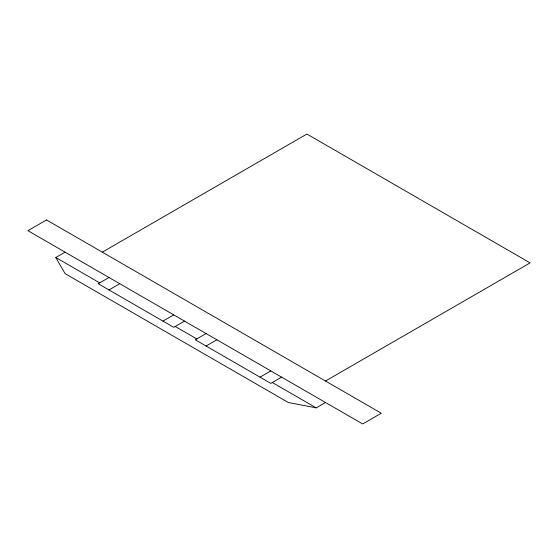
<?xml version="1.0" encoding="UTF-8"?>
<svg xmlns="http://www.w3.org/2000/svg" width="558" height="558" viewBox="0 0 558 558"><rect width="100%" height="100%" fill="white"/><g stroke="black" fill="none" stroke-linecap="round" stroke-linejoin="round"><path stroke-width="0.84" d="M325.502 402.492L316.198 407.863L288.298 402.492L65.098 273.629L55.8 257.524L65.098 252.153M102.302 252.153L306.9 134.032L530.1 262.895L325.502 381.016M108.998 277.493L98.208 283.722L173.726 327.323L184.51 321.094M108.998 289.951L119.782 283.722M162.936 321.094L173.726 314.865M206.09 333.551L195.3 339.78L270.818 383.381L281.602 377.152M206.09 346.009L216.874 339.78M260.028 377.152L270.818 370.924M55.8 257.524L99.694 282.864M175.212 326.465L196.786 338.922M272.304 382.523L316.198 407.863M46.502 219.936L27.9 230.677L362.7 423.968L381.302 413.234L46.502 219.936"/></g></svg>
